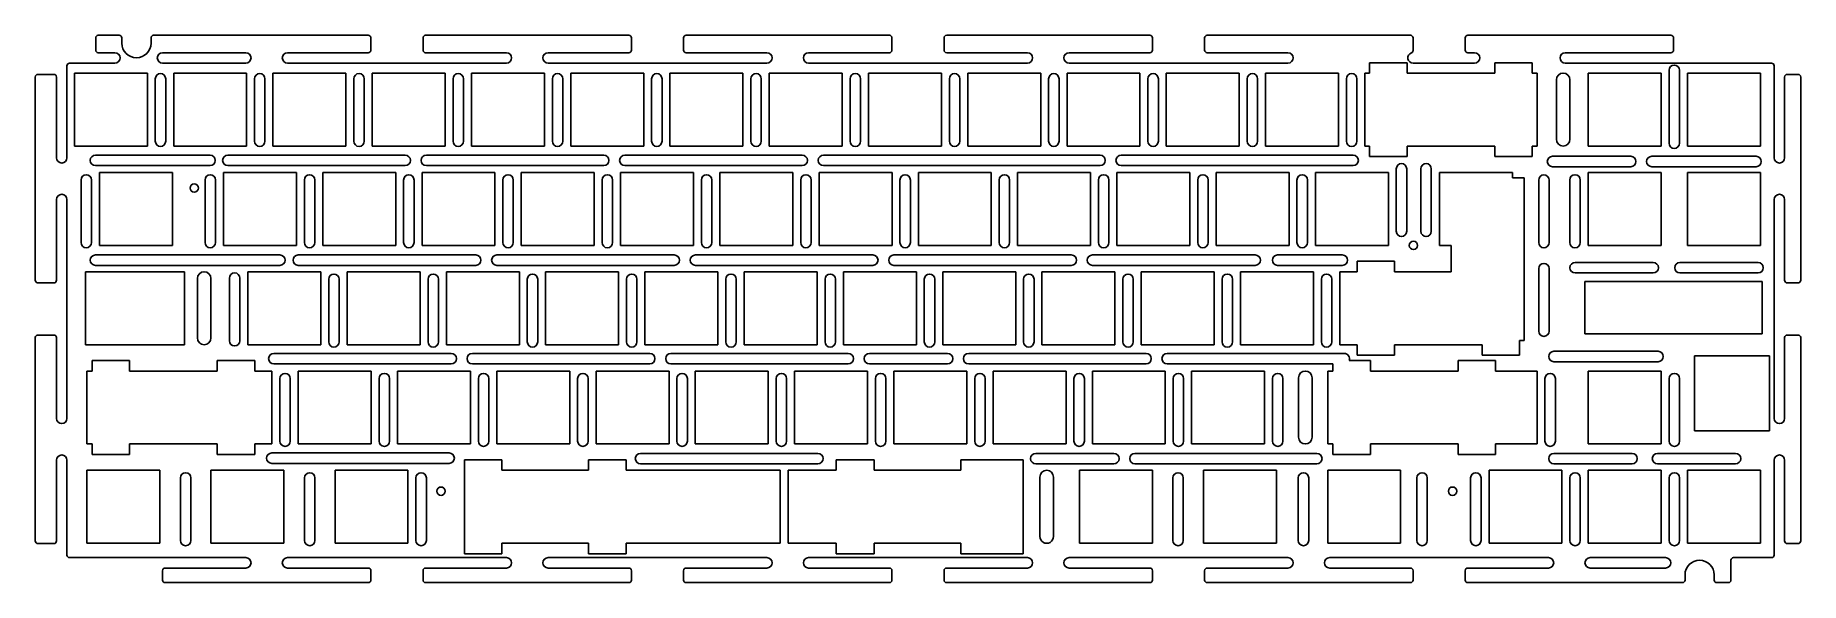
# Model space of a CAD drawing. Header units: millimetres. Extents: x 90 to 429, y 173 to 278.
import ezdxf

# ---------------------------------------------------------------- set-up
doc = ezdxf.new("R2010")
doc.units = ezdxf.units.MM
doc.header["$LTSCALE"] = 30.734
doc.layers.get('0').update_dxf_attribs({"linetype": 'CONTINUOUS'})

msp = doc.modelspace()

# ---------------------------------------------------------------- linework, layer by layer
at = {"color": 7, "linetype": 'Continuous'}
for p, q in [((102.33, 277.98), (106.34, 277.98)), ((112.94, 277.98), (154.14, 277.98)), ((165.14, 277.98), (204.14, 277.98)), ((215.14, 277.98), (254.14, 277.98)), ((265.14, 277.98), (304.14, 277.98)), ((315.14, 277.98), (354.14, 277.98)), ((365.14, 277.98), (404.14, 277.98)), ((101.83, 275.14), (101.83, 277.48)), ((105.51, 274.64), (102.33, 274.64)), ((106.84, 277.48), (106.84, 276.48)), ((112.44, 276.48), (112.44, 277.48)), ((114.64, 274.64), (130.64, 274.64)), ((154.14, 274.64), (138.64, 274.64)), ((154.64, 277.48), (154.64, 275.14)), ((164.64, 275.14), (164.64, 277.48)), ((180.64, 274.64), (165.14, 274.64)), ((204.14, 274.64), (188.64, 274.64)), ((204.64, 277.48), (204.64, 275.14)), ((214.64, 275.14), (214.64, 277.48)), ((230.64, 274.64), (215.14, 274.64)), ((254.14, 274.64), (238.64, 274.64)), ((254.64, 277.48), (254.64, 275.14)), ((264.64, 275.14), (264.64, 277.48)), ((280.64, 274.64), (265.14, 274.64)), ((304.14, 274.64), (288.64, 274.64)), ((304.64, 277.48), (304.64, 275.14)), ((314.64, 275.14), (314.64, 277.48)), ((330.64, 274.64), (315.14, 274.64)), ((354.64, 277.48), (354.64, 275.06)), ((364.64, 275.14), (364.64, 277.48)), ((366.45, 274.64), (365.14, 274.64)), ((404.14, 274.64), (383.85, 274.64)), ((404.64, 277.48), (404.64, 275.14)), ((96.31, 254.48), (96.31, 272.14)), ((96.81, 272.64), (105.51, 272.64)), ((130.64, 272.64), (114.64, 272.64)), ((138.64, 272.64), (180.64, 272.64)), ((188.64, 272.64), (230.64, 272.64)), ((238.64, 272.64), (280.64, 272.64)), ((288.64, 272.64), (330.64, 272.64)), ((346.31, 272.73), (353.51, 272.73)), ((346.31, 270.73), (346.31, 272.73)), ((353.51, 272.73), (353.51, 270.73)), ((354.64, 272.64), (366.45, 272.64)), ((370.31, 272.73), (377.51, 272.73)), ((370.31, 270.73), (370.31, 272.73)), ((377.51, 272.73), (377.51, 270.73)), ((383.85, 272.64), (423.45, 272.64)), ((403.77, 257.27), (403.77, 271.27)), ((405.77, 271.27), (405.77, 257.27)), ((423.95, 272.14), (423.95, 254.48)), ((90.24, 230.98), (90.24, 269.98)), ((90.74, 270.48), (93.81, 270.48)), ((94.31, 269.98), (94.31, 254.48)), ((97.74, 256.73), (97.74, 270.73)), ((97.74, 270.73), (111.74, 270.73)), ((111.74, 270.73), (111.74, 256.73)), ((113.26, 257.65), (113.26, 269.65)), ((115.26, 269.65), (115.26, 257.65)), ((116.79, 256.73), (116.79, 270.73)), ((116.79, 270.73), (130.79, 270.73)), ((130.79, 270.73), (130.79, 256.73)), ((132.31, 257.65), (132.31, 269.65)), ((134.31, 269.65), (134.31, 257.65)), ((135.84, 256.73), (135.84, 270.73)), ((135.84, 270.73), (149.84, 270.73)), ((149.84, 270.73), (149.84, 256.73)), ((151.36, 257.65), (151.36, 269.65)), ((153.36, 269.65), (153.36, 257.65)), ((154.89, 256.73), (154.89, 270.73)), ((154.89, 270.73), (168.89, 270.73)), ((168.89, 270.73), (168.89, 256.73)), ((170.41, 257.65), (170.41, 269.65)), ((172.41, 269.65), (172.41, 257.65)), ((173.94, 256.73), (173.94, 270.73)), ((173.94, 270.73), (187.94, 270.73)), ((187.94, 270.73), (187.94, 256.73)), ((189.46, 257.65), (189.46, 269.65)), ((191.46, 269.65), (191.46, 257.65)), ((192.99, 256.73), (192.99, 270.73)), ((192.99, 270.73), (206.99, 270.73)), ((206.99, 270.73), (206.99, 256.73)), ((208.51, 257.65), (208.51, 269.65)), ((210.51, 269.65), (210.51, 257.65)), ((212.04, 256.73), (212.04, 270.73)), ((212.04, 270.73), (226.04, 270.73)), ((226.04, 270.73), (226.04, 256.73)), ((227.56, 257.65), (227.56, 269.65)), ((229.56, 269.65), (229.56, 257.65)), ((231.09, 256.73), (231.09, 270.73)), ((231.09, 270.73), (245.09, 270.73)), ((245.09, 270.73), (245.09, 256.73)), ((246.61, 257.65), (246.61, 269.65)), ((248.61, 269.65), (248.61, 257.65)), ((250.14, 256.73), (250.14, 270.73)), ((250.14, 270.73), (264.14, 270.73)), ((264.14, 270.73), (264.14, 256.73)), ((265.66, 257.65), (265.66, 269.65)), ((267.66, 269.65), (267.66, 257.65)), ((269.19, 256.73), (269.19, 270.73)), ((269.19, 270.73), (283.19, 270.73)), ((283.19, 270.73), (283.19, 256.73)), ((284.71, 257.65), (284.71, 269.65)), ((286.71, 269.65), (286.71, 257.65)), ((288.24, 256.73), (288.24, 270.73)), ((288.24, 270.73), (302.24, 270.73)), ((302.24, 270.73), (302.24, 256.73)), ((303.76, 257.65), (303.76, 269.65)), ((305.76, 269.65), (305.76, 257.65)), ((307.29, 256.73), (307.29, 270.73)), ((307.29, 270.73), (321.29, 270.73)), ((321.29, 270.73), (321.29, 256.73)), ((322.81, 257.65), (322.81, 269.65)), ((324.81, 269.65), (324.81, 257.65)), ((326.34, 270.73), (340.34, 270.73)), ((326.34, 256.73), (326.34, 270.73)), ((340.34, 270.73), (340.34, 256.73)), ((341.86, 257.65), (341.86, 269.65)), ((343.86, 269.65), (343.86, 257.65)), ((345.39, 270.73), (346.31, 270.73)), ((345.39, 256.73), (345.39, 270.73)), ((353.51, 270.73), (370.31, 270.73)), ((377.51, 270.73), (378.44, 270.73)), ((378.44, 270.73), (378.44, 256.73)), ((382.15, 258.03), (382.15, 269.43)), ((384.75, 269.43), (384.75, 258.03)), ((388.25, 270.73), (402.25, 270.73)), ((388.25, 256.73), (388.25, 270.73)), ((402.25, 270.73), (402.25, 256.73)), ((407.3, 270.73), (421.3, 270.73)), ((407.3, 256.73), (407.3, 270.73)), ((421.3, 270.73), (421.3, 256.73)), ((425.95, 254.48), (425.95, 269.98)), ((426.45, 270.48), (428.54, 270.48)), ((429.04, 269.98), (429.04, 230.98)), ((111.74, 256.73), (97.74, 256.73)), ((101.77, 254.99), (123.77, 254.99)), ((130.79, 256.73), (116.79, 256.73)), ((127.18, 254.99), (161.23, 254.99)), ((149.84, 256.73), (135.84, 256.73)), ((168.89, 256.73), (154.89, 256.73)), ((165.28, 254.99), (199.33, 254.99)), ((187.94, 256.73), (173.94, 256.73)), ((206.99, 256.73), (192.99, 256.73)), ((203.38, 254.99), (237.43, 254.99)), ((226.04, 256.73), (212.04, 256.73)), ((245.09, 256.73), (231.09, 256.73)), ((241.48, 254.99), (294.58, 254.99)), ((264.14, 256.73), (250.14, 256.73)), ((283.19, 256.73), (269.19, 256.73)), ((302.24, 256.73), (288.24, 256.73)), ((298.63, 254.99), (343.15, 254.99)), ((321.29, 256.73), (307.29, 256.73)), ((340.34, 256.73), (326.34, 256.73)), ((346.31, 256.73), (345.39, 256.73)), ((346.31, 254.73), (346.31, 256.73)), ((353.51, 254.73), (346.31, 254.73)), ((370.31, 256.73), (353.51, 256.73)), ((353.51, 256.73), (353.51, 254.73)), ((370.31, 254.73), (370.31, 256.73)), ((377.51, 254.73), (370.31, 254.73)), ((378.44, 256.73), (377.51, 256.73)), ((377.51, 256.73), (377.51, 254.73)), ((381.41, 254.77), (396.41, 254.77)), ((402.25, 256.73), (388.25, 256.73)), ((400.46, 254.77), (420.46, 254.77)), ((421.3, 256.73), (407.3, 256.73)), ((123.77, 252.99), (101.77, 252.99)), ((102.54, 237.68), (102.54, 251.68)), ((102.54, 251.68), (116.54, 251.68)), ((116.54, 251.68), (116.54, 237.68)), ((126.35, 237.68), (126.35, 251.68)), ((126.35, 251.68), (140.35, 251.68)), ((161.23, 252.99), (127.18, 252.99)), ((140.35, 251.68), (140.35, 237.68)), ((145.4, 237.68), (145.4, 251.68)), ((145.4, 251.68), (159.4, 251.68)), ((159.4, 251.68), (159.4, 237.68)), ((164.45, 237.68), (164.45, 251.68)), ((164.45, 251.68), (178.45, 251.68)), ((199.33, 252.99), (165.28, 252.99)), ((178.45, 251.68), (178.45, 237.68)), ((183.5, 237.68), (183.5, 251.68)), ((183.5, 251.68), (197.5, 251.68)), ((197.5, 251.68), (197.5, 237.68)), ((202.55, 237.68), (202.55, 251.68)), ((202.55, 251.68), (216.55, 251.68)), ((237.43, 252.99), (203.38, 252.99)), ((216.55, 251.68), (216.55, 237.68)), ((221.6, 237.68), (221.6, 251.68)), ((221.6, 251.68), (235.6, 251.68)), ((235.6, 251.68), (235.6, 237.68)), ((240.65, 237.68), (240.65, 251.68)), ((240.65, 251.68), (254.65, 251.68)), ((294.58, 252.99), (241.48, 252.99)), ((254.65, 251.68), (254.65, 237.68)), ((259.7, 237.68), (259.7, 251.68)), ((259.7, 251.68), (273.7, 251.68)), ((273.7, 251.68), (273.7, 237.68)), ((278.75, 237.68), (278.75, 251.68)), ((278.75, 251.68), (292.75, 251.68)), ((292.75, 251.68), (292.75, 237.68)), ((297.8, 251.68), (311.8, 251.68)), ((297.8, 237.68), (297.8, 251.68)), ((343.15, 252.99), (298.63, 252.99)), ((311.8, 251.68), (311.8, 237.68)), ((316.85, 251.68), (330.85, 251.68)), ((316.85, 237.68), (316.85, 251.68)), ((330.85, 251.68), (330.85, 237.68)), ((335.9, 251.68), (349.9, 251.68)), ((335.9, 237.68), (335.9, 251.68)), ((349.9, 251.68), (349.9, 237.68)), ((351.42, 240.38), (351.42, 252.38)), ((353.42, 252.38), (353.42, 240.38)), ((356.14, 240.38), (356.14, 252.38)), ((358.14, 252.38), (358.14, 240.38)), ((359.71, 251.68), (373.71, 251.68)), ((359.71, 237.68), (359.71, 251.68)), ((373.71, 251.68), (373.71, 250.65)), ((396.41, 252.77), (381.41, 252.77)), ((388.25, 251.68), (402.25, 251.68)), ((388.25, 237.68), (388.25, 251.68)), ((420.46, 252.77), (400.46, 252.77)), ((402.25, 251.68), (402.25, 237.68)), ((407.3, 251.68), (421.3, 251.68)), ((407.3, 237.68), (407.3, 251.68)), ((421.3, 251.68), (421.3, 237.68)), ((99.01, 238.22), (99.01, 250.22)), ((101.01, 250.22), (101.01, 238.22)), ((122.82, 238.22), (122.82, 250.22)), ((124.82, 250.22), (124.82, 238.22)), ((141.87, 238.22), (141.87, 250.22)), ((143.87, 250.22), (143.87, 238.22)), ((160.92, 238.22), (160.92, 250.22)), ((162.92, 250.22), (162.92, 238.22)), ((179.97, 238.22), (179.97, 250.22)), ((181.97, 250.22), (181.97, 238.22)), ((199.02, 238.22), (199.02, 250.22)), ((201.02, 250.22), (201.02, 238.22)), ((218.07, 238.22), (218.07, 250.22)), ((220.07, 250.22), (220.07, 238.22)), ((237.12, 238.22), (237.12, 250.22)), ((239.12, 250.22), (239.12, 238.22)), ((256.17, 238.22), (256.17, 250.22)), ((258.17, 250.22), (258.17, 238.22)), ((275.22, 238.22), (275.22, 250.22)), ((277.22, 250.22), (277.22, 238.22)), ((294.27, 238.22), (294.27, 250.22)), ((296.27, 250.22), (296.27, 238.22)), ((313.32, 238.22), (313.32, 250.22)), ((315.32, 250.22), (315.32, 238.22)), ((332.37, 238.22), (332.37, 250.22)), ((334.37, 250.22), (334.37, 238.22)), ((373.71, 250.65), (375.94, 250.65)), ((375.94, 250.65), (375.94, 219.45)), ((378.75, 238.21), (378.75, 250.21)), ((380.75, 250.21), (380.75, 238.21)), ((384.72, 238.22), (384.72, 250.22)), ((386.72, 250.22), (386.72, 238.22)), ((94.31, 246.48), (94.31, 230.98)), ((96.31, 204.48), (96.31, 246.48)), ((423.95, 246.48), (423.95, 204.48)), ((425.95, 230.98), (425.95, 246.48)), ((116.54, 237.68), (102.54, 237.68)), ((140.35, 237.68), (126.35, 237.68)), ((159.4, 237.68), (145.4, 237.68)), ((178.45, 237.68), (164.45, 237.68)), ((197.5, 237.68), (183.5, 237.68)), ((216.55, 237.68), (202.55, 237.68)), ((235.6, 237.68), (221.6, 237.68)), ((254.65, 237.68), (240.65, 237.68)), ((273.7, 237.68), (259.7, 237.68)), ((292.75, 237.68), (278.75, 237.68)), ((311.8, 237.68), (297.8, 237.68)), ((330.85, 237.68), (316.85, 237.68)), ((349.9, 237.68), (335.9, 237.68)), ((361.94, 237.68), (359.71, 237.68)), ((361.94, 232.63), (361.94, 237.68)), ((402.25, 237.68), (388.25, 237.68)), ((421.3, 237.68), (407.3, 237.68)), ((101.77, 235.85), (137.18, 235.85)), ((137.18, 233.85), (101.77, 233.85)), ((140.71, 235.85), (174.76, 235.85)), ((174.76, 233.85), (140.71, 233.85)), ((178.81, 235.85), (212.86, 235.85)), ((212.86, 233.85), (178.81, 233.85)), ((216.91, 235.85), (250.96, 235.85)), ((250.96, 233.85), (216.91, 233.85)), ((255.01, 235.85), (289.06, 235.85)), ((289.06, 233.85), (255.01, 233.85)), ((293.11, 235.85), (324.36, 235.85)), ((324.36, 233.85), (293.11, 233.85)), ((328.65, 235.85), (341.07, 235.85)), ((341.07, 233.85), (328.65, 233.85)), ((343.89, 234.63), (351.09, 234.63)), ((343.89, 232.63), (343.89, 234.63)), ((351.09, 234.63), (351.09, 232.63)), ((385.73, 234.4), (400.73, 234.4)), ((405.85, 234.4), (420.85, 234.4)), ((93.81, 230.48), (90.74, 230.48)), ((99.84, 218.63), (99.84, 232.63)), ((99.84, 232.63), (118.84, 232.63)), ((118.84, 232.63), (118.84, 218.63)), ((121.34, 219.93), (121.34, 231.33)), ((123.94, 231.33), (123.94, 219.93)), ((127.49, 219.4), (127.49, 231.4)), ((129.49, 231.4), (129.49, 219.4)), ((131.03, 218.63), (131.03, 232.63)), ((131.03, 232.63), (145.03, 232.63)), ((145.03, 232.63), (145.03, 218.63)), ((146.55, 219.17), (146.55, 231.17)), ((148.55, 231.17), (148.55, 219.17)), ((150.08, 218.63), (150.08, 232.63)), ((150.08, 232.63), (164.08, 232.63)), ((164.08, 232.63), (164.08, 218.63)), ((165.6, 219.17), (165.6, 231.17)), ((167.6, 231.17), (167.6, 219.17)), ((169.13, 218.63), (169.13, 232.63)), ((169.13, 232.63), (183.13, 232.63)), ((183.13, 232.63), (183.13, 218.63)), ((184.65, 219.17), (184.65, 231.17)), ((186.65, 231.17), (186.65, 219.17)), ((188.18, 218.63), (188.18, 232.63)), ((188.18, 232.63), (202.18, 232.63)), ((202.18, 232.63), (202.18, 218.63)), ((203.7, 219.17), (203.7, 231.17)), ((205.7, 231.17), (205.7, 219.17)), ((207.23, 218.63), (207.23, 232.63)), ((207.23, 232.63), (221.23, 232.63)), ((221.23, 232.63), (221.23, 218.63)), ((222.75, 219.17), (222.75, 231.17)), ((224.75, 231.17), (224.75, 219.17)), ((226.28, 218.63), (226.28, 232.63)), ((226.28, 232.63), (240.28, 232.63)), ((240.28, 232.63), (240.28, 218.63)), ((241.8, 219.17), (241.8, 231.17)), ((243.8, 231.17), (243.8, 219.17)), ((245.33, 218.63), (245.33, 232.63)), ((245.33, 232.63), (259.33, 232.63)), ((259.33, 232.63), (259.33, 218.63)), ((260.85, 219.17), (260.85, 231.17)), ((262.85, 231.17), (262.85, 219.17)), ((264.38, 218.63), (264.38, 232.63)), ((264.38, 232.63), (278.38, 232.63)), ((278.38, 232.63), (278.38, 218.63)), ((279.9, 219.17), (279.9, 231.17)), ((281.9, 231.17), (281.9, 219.17)), ((283.43, 232.63), (297.43, 232.63)), ((283.43, 218.63), (283.43, 232.63)), ((297.43, 232.63), (297.43, 218.63)), ((298.95, 219.17), (298.95, 231.17)), ((300.95, 231.17), (300.95, 219.17)), ((302.48, 232.63), (316.48, 232.63)), ((302.48, 218.63), (302.48, 232.63)), ((316.48, 232.63), (316.48, 218.63)), ((318, 219.17), (318, 231.17)), ((320, 231.17), (320, 219.17)), ((321.53, 232.63), (335.53, 232.63)), ((321.53, 218.63), (321.53, 232.63)), ((335.53, 232.63), (335.53, 218.63)), ((337.05, 219.17), (337.05, 231.17)), ((339.05, 231.17), (339.05, 219.17)), ((340.58, 232.63), (343.89, 232.63)), ((340.58, 218.63), (340.58, 232.63)), ((351.09, 232.63), (361.94, 232.63)), ((378.75, 221.23), (378.75, 233.23)), ((380.75, 233.23), (380.75, 221.23)), ((400.73, 232.4), (385.73, 232.4)), ((387.64, 230.73), (421.64, 230.73)), ((387.64, 220.73), (387.64, 230.73)), ((420.85, 232.4), (405.85, 232.4)), ((421.64, 230.73), (421.64, 220.73)), ((428.54, 230.48), (426.45, 230.48)), ((90.74, 220.48), (93.81, 220.48)), ((421.64, 220.73), (387.64, 220.73)), ((426.45, 220.48), (428.54, 220.48)), ((90.24, 180.98), (90.24, 219.98)), ((94.31, 219.98), (94.31, 204.48)), ((118.84, 218.63), (99.84, 218.63)), ((145.03, 218.63), (131.03, 218.63)), ((136.01, 216.95), (170.06, 216.95)), ((164.08, 218.63), (150.08, 218.63)), ((183.13, 218.63), (169.13, 218.63)), ((174.11, 216.95), (208.16, 216.95)), ((202.18, 218.63), (188.18, 218.63)), ((221.23, 218.63), (207.23, 218.63)), ((212.21, 216.95), (246.26, 216.95)), ((240.28, 218.63), (226.28, 218.63)), ((259.33, 218.63), (245.33, 218.63)), ((250.31, 216.95), (265.31, 216.95)), ((278.38, 218.63), (264.38, 218.63)), ((269.36, 216.95), (303.41, 216.95)), ((297.43, 218.63), (283.43, 218.63)), ((316.48, 218.63), (302.48, 218.63)), ((307.46, 216.95), (341.44, 216.95)), ((335.53, 218.63), (321.53, 218.63)), ((343.89, 218.63), (340.58, 218.63)), ((343.89, 216.63), (343.89, 218.63)), ((367.89, 218.63), (351.09, 218.63)), ((351.09, 218.63), (351.09, 216.63)), ((367.89, 216.63), (367.89, 218.63)), ((375.94, 219.45), (375.09, 219.45)), ((375.09, 219.45), (375.09, 216.63)), ((381.67, 217.36), (401.67, 217.36)), ((425.95, 204.48), (425.95, 219.98)), ((429.04, 219.98), (429.04, 180.98)), ((100.14, 199.58), (100.14, 213.58)), ((100.14, 213.58), (101.14, 213.58)), ((101.14, 213.58), (101.14, 215.58)), ((101.14, 215.58), (108.34, 215.58)), ((108.34, 215.58), (108.34, 213.58)), ((108.34, 213.58), (125.14, 213.58)), ((125.14, 213.58), (125.14, 215.58)), ((125.14, 215.58), (132.34, 215.58)), ((132.34, 215.58), (132.34, 213.58)), ((132.34, 213.58), (135.65, 213.58)), ((135.65, 213.58), (135.65, 199.58)), ((170.06, 214.95), (136.01, 214.95)), ((140.7, 199.58), (140.7, 213.58)), ((140.7, 213.58), (154.7, 213.58)), ((154.7, 213.58), (154.7, 199.58)), ((159.75, 199.58), (159.75, 213.58)), ((159.75, 213.58), (173.75, 213.58)), ((173.75, 213.58), (173.75, 199.58)), ((208.16, 214.95), (174.11, 214.95)), ((178.8, 199.58), (178.8, 213.58)), ((178.8, 213.58), (192.8, 213.58)), ((192.8, 213.58), (192.8, 199.58)), ((197.85, 199.58), (197.85, 213.58)), ((197.85, 213.58), (211.85, 213.58)), ((211.85, 213.58), (211.85, 199.58)), ((246.26, 214.95), (212.21, 214.95)), ((216.9, 199.58), (216.9, 213.58)), ((216.9, 213.58), (230.9, 213.58)), ((230.9, 213.58), (230.9, 199.58)), ((235.95, 199.58), (235.95, 213.58)), ((235.95, 213.58), (249.95, 213.58)), ((249.95, 213.58), (249.95, 199.58)), ((265.31, 214.95), (250.31, 214.95)), ((255, 213.58), (269, 213.58)), ((255, 199.58), (255, 213.58)), ((269, 213.58), (269, 199.58)), ((303.41, 214.95), (269.36, 214.95)), ((274.05, 213.58), (288.05, 213.58)), ((274.05, 199.58), (274.05, 213.58)), ((288.05, 213.58), (288.05, 199.58)), ((293.1, 213.58), (307.1, 213.58)), ((293.1, 199.58), (293.1, 213.58)), ((307.1, 213.58), (307.1, 199.58)), ((339.27, 214.95), (307.46, 214.95)), ((312.15, 213.58), (326.15, 213.58)), ((312.15, 199.58), (312.15, 213.58)), ((326.15, 213.58), (326.15, 199.58)), ((338.29, 213.58), (339.27, 213.58)), ((338.29, 199.58), (338.29, 213.58)), ((339.27, 213.58), (339.27, 214.95)), ((342.36, 215.58), (346.47, 215.58)), ((351.09, 216.63), (343.89, 216.63)), ((346.47, 215.58), (346.47, 213.58)), ((346.47, 213.58), (363.27, 213.58)), ((363.27, 215.58), (370.47, 215.58)), ((363.27, 213.58), (363.27, 215.58)), ((375.09, 216.63), (367.89, 216.63)), ((370.47, 215.58), (370.47, 213.58)), ((370.47, 213.58), (378.44, 213.58)), ((378.44, 213.58), (378.44, 199.58)), ((401.67, 215.36), (381.67, 215.36)), ((388.27, 213.58), (402.27, 213.58)), ((388.27, 199.58), (388.27, 213.58)), ((402.27, 213.58), (402.27, 199.58)), ((408.64, 216.48), (423.04, 216.48)), ((408.64, 202.08), (408.64, 216.48)), ((423.04, 216.48), (423.04, 202.08)), ((137.17, 200.12), (137.17, 212.12)), ((139.17, 212.12), (139.17, 200.12)), ((156.22, 200.12), (156.22, 212.12)), ((158.22, 212.12), (158.22, 200.12)), ((175.27, 200.12), (175.27, 212.12)), ((177.27, 212.12), (177.27, 200.12)), ((194.32, 200.12), (194.32, 212.12)), ((196.32, 212.12), (196.32, 200.12)), ((213.37, 200.12), (213.37, 212.12)), ((215.37, 212.12), (215.37, 200.12)), ((232.42, 200.12), (232.42, 212.12)), ((234.42, 212.12), (234.42, 200.12)), ((251.47, 200.12), (251.47, 212.12)), ((253.47, 212.12), (253.47, 200.12)), ((270.52, 200.12), (270.52, 212.12)), ((272.52, 212.12), (272.52, 200.12)), ((289.57, 200.12), (289.57, 212.12)), ((291.57, 212.12), (291.57, 200.12)), ((308.62, 200.12), (308.62, 212.12)), ((310.62, 212.12), (310.62, 200.12)), ((327.67, 200.12), (327.67, 212.12)), ((329.67, 212.12), (329.67, 200.12)), ((332.67, 200.88), (332.67, 212.28)), ((335.27, 212.28), (335.27, 200.88)), ((379.96, 200.12), (379.96, 212.12)), ((381.96, 212.12), (381.96, 200.12)), ((403.79, 200.12), (403.79, 212.12)), ((405.79, 212.12), (405.79, 200.12)), ((423.04, 202.08), (408.64, 202.08)), ((101.14, 199.58), (100.14, 199.58)), ((101.14, 197.58), (101.14, 199.58)), ((108.34, 197.58), (101.14, 197.58)), ((108.34, 199.58), (108.34, 197.58)), ((125.14, 199.58), (108.34, 199.58)), ((125.14, 197.58), (125.14, 199.58)), ((132.34, 197.58), (125.14, 197.58)), ((132.34, 199.58), (132.34, 197.58)), ((135.65, 199.58), (132.34, 199.58)), ((135.61, 197.86), (169.66, 197.86)), ((154.7, 199.58), (140.7, 199.58)), ((173.75, 199.58), (159.75, 199.58)), ((172.6, 178.53), (172.6, 196.53)), ((172.6, 196.53), (179.8, 196.53)), ((192.8, 199.58), (178.8, 199.58)), ((179.8, 196.53), (179.8, 194.53)), ((196.4, 194.53), (196.4, 196.53)), ((196.4, 196.53), (203.6, 196.53)), ((211.85, 199.58), (197.85, 199.58)), ((203.6, 196.53), (203.6, 194.53)), ((206.38, 197.78), (240.43, 197.78)), ((230.9, 199.58), (216.9, 199.58)), ((249.95, 199.58), (235.95, 199.58)), ((243.94, 196.53), (251.24, 196.53)), ((243.94, 194.53), (243.94, 196.53)), ((251.24, 196.53), (251.24, 194.53)), ((269, 199.58), (255, 199.58)), ((267.84, 196.53), (279.8, 196.53)), ((267.84, 194.53), (267.84, 196.53)), ((288.05, 199.58), (274.05, 199.58)), ((279.8, 196.53), (279.8, 178.53)), ((282.23, 197.77), (297.23, 197.77)), ((307.1, 199.58), (293.1, 199.58)), ((301.28, 197.77), (336.17, 197.77)), ((326.15, 199.58), (312.15, 199.58)), ((339.27, 199.58), (338.29, 199.58)), ((339.27, 197.58), (339.27, 199.58)), ((346.47, 197.58), (339.27, 197.58)), ((363.27, 199.58), (346.47, 199.58)), ((346.47, 199.58), (346.47, 197.58)), ((363.27, 197.58), (363.27, 199.58)), ((370.47, 197.58), (363.27, 197.58)), ((378.44, 199.58), (370.47, 199.58)), ((370.47, 199.58), (370.47, 197.58)), ((381.67, 197.77), (396.67, 197.77)), ((402.27, 199.58), (388.27, 199.58)), ((401.55, 197.77), (416.55, 197.77)), ((94.31, 196.48), (94.31, 180.98)), ((96.31, 178.28), (96.31, 196.48)), ((100.14, 180.53), (100.14, 194.53)), ((100.14, 194.53), (114.14, 194.53)), ((114.14, 194.53), (114.14, 180.53)), ((123.95, 180.53), (123.95, 194.53)), ((123.95, 194.53), (137.95, 194.53)), ((169.66, 195.86), (135.61, 195.86)), ((137.95, 194.53), (137.95, 180.53)), ((147.76, 180.53), (147.76, 194.53)), ((147.76, 194.53), (161.76, 194.53)), ((161.76, 194.53), (161.76, 180.53)), ((179.8, 194.53), (196.4, 194.53)), ((203.6, 194.53), (233.2, 194.53)), ((240.43, 195.78), (206.38, 195.78)), ((233.2, 194.53), (233.2, 180.53)), ((234.7, 180.53), (234.7, 194.53)), ((234.7, 194.53), (243.94, 194.53)), ((251.24, 194.53), (267.84, 194.53)), ((297.23, 195.77), (282.23, 195.77)), ((283.04, 181.83), (283.04, 193.23)), ((285.64, 193.23), (285.64, 181.83)), ((290.64, 194.53), (304.64, 194.53)), ((290.64, 180.53), (290.64, 194.53)), ((336.17, 195.77), (301.28, 195.77)), ((304.64, 194.53), (304.64, 180.53)), ((314.45, 194.53), (328.45, 194.53)), ((314.45, 180.53), (314.45, 194.53)), ((328.45, 194.53), (328.45, 180.53)), ((338.26, 194.53), (352.26, 194.53)), ((338.26, 180.53), (338.26, 194.53)), ((352.26, 194.53), (352.26, 180.53)), ((369.22, 194.53), (383.22, 194.53)), ((369.22, 180.53), (369.22, 194.53)), ((396.67, 195.77), (381.67, 195.77)), ((383.22, 194.53), (383.22, 180.53)), ((388.27, 194.53), (402.27, 194.53)), ((388.27, 180.53), (388.27, 194.53)), ((416.55, 195.77), (401.55, 195.77)), ((402.27, 194.53), (402.27, 180.53)), ((407.32, 194.53), (421.32, 194.53)), ((407.32, 180.53), (407.32, 194.53)), ((421.32, 194.53), (421.32, 180.53)), ((423.95, 196.48), (423.95, 178.28)), ((425.95, 180.98), (425.95, 196.48)), ((118.09, 181.07), (118.09, 193.07)), ((120.09, 193.07), (120.09, 181.07)), ((141.9, 181.07), (141.9, 193.07)), ((143.9, 193.07), (143.9, 181.07)), ((163.28, 181.07), (163.28, 193.07)), ((165.28, 193.07), (165.28, 181.07)), ((308.55, 181.07), (308.55, 193.07)), ((310.55, 193.07), (310.55, 181.07)), ((332.61, 181.07), (332.61, 193.07)), ((334.61, 193.07), (334.61, 181.07)), ((355.38, 181.07), (355.38, 193.07)), ((357.38, 193.07), (357.38, 181.07)), ((365.69, 181.07), (365.69, 193.07)), ((367.69, 193.07), (367.69, 181.07)), ((384.74, 181.07), (384.74, 193.07)), ((386.74, 193.07), (386.74, 181.07)), ((403.79, 181.07), (403.79, 193.07)), ((405.79, 193.07), (405.79, 181.07)), ((93.81, 180.48), (90.74, 180.48)), ((114.14, 180.53), (100.14, 180.53)), ((137.95, 180.53), (123.95, 180.53)), ((161.76, 180.53), (147.76, 180.53)), ((179.8, 180.53), (179.8, 178.53)), ((196.4, 180.53), (179.8, 180.53)), ((196.4, 178.53), (196.4, 180.53)), ((203.6, 180.53), (203.6, 178.53)), ((233.2, 180.53), (203.6, 180.53)), ((243.94, 180.53), (234.7, 180.53)), ((243.94, 178.53), (243.94, 180.53)), ((267.84, 180.53), (251.24, 180.53)), ((251.24, 180.53), (251.24, 178.53)), ((267.84, 178.53), (267.84, 180.53)), ((304.64, 180.53), (290.64, 180.53)), ((328.45, 180.53), (314.45, 180.53)), ((352.26, 180.53), (338.26, 180.53)), ((383.22, 180.53), (369.22, 180.53)), ((402.27, 180.53), (388.27, 180.53)), ((421.32, 180.53), (407.32, 180.53)), ((428.54, 180.48), (426.45, 180.48)), ((130.64, 177.78), (96.81, 177.78)), ((180.64, 177.78), (138.64, 177.78)), ((179.8, 178.53), (172.6, 178.53)), ((230.64, 177.78), (188.64, 177.78)), ((203.6, 178.53), (196.4, 178.53)), ((280.64, 177.78), (238.64, 177.78)), ((251.24, 178.53), (243.94, 178.53)), ((279.8, 178.53), (267.84, 178.53)), ((330.64, 177.78), (288.64, 177.78)), ((380.64, 177.78), (338.64, 177.78)), ((388.64, 177.78), (403.11, 177.78)), ((415.65, 177.28), (415.65, 173.48)), ((423.45, 177.78), (416.15, 177.78)), ((114.64, 173.48), (114.64, 175.28)), ((115.14, 175.78), (130.64, 175.78)), ((154.14, 172.98), (115.14, 172.98)), ((138.64, 175.78), (154.14, 175.78)), ((154.64, 175.28), (154.64, 173.48)), ((164.64, 173.48), (164.64, 175.28)), ((165.14, 175.78), (180.64, 175.78)), ((204.14, 172.98), (165.14, 172.98)), ((188.64, 175.78), (204.14, 175.78)), ((204.64, 175.28), (204.64, 173.48)), ((214.64, 173.48), (214.64, 175.28)), ((215.14, 175.78), (230.64, 175.78)), ((254.14, 172.98), (215.14, 172.98)), ((238.64, 175.78), (254.14, 175.78)), ((254.64, 175.28), (254.64, 173.48)), ((264.64, 173.48), (264.64, 175.28)), ((265.14, 175.78), (280.64, 175.78)), ((304.14, 172.98), (265.14, 172.98)), ((288.64, 175.78), (304.14, 175.78)), ((304.64, 175.28), (304.64, 173.48)), ((314.64, 173.48), (314.64, 175.28)), ((315.14, 175.78), (330.64, 175.78)), ((354.14, 172.98), (315.14, 172.98)), ((338.64, 175.78), (354.14, 175.78)), ((354.64, 175.28), (354.64, 173.48)), ((364.64, 173.48), (364.64, 175.28)), ((365.14, 175.78), (380.64, 175.78)), ((406.34, 172.98), (365.14, 172.98)), ((403.11, 175.78), (388.64, 175.78)), ((406.84, 174.48), (406.84, 173.48)), ((412.44, 173.48), (412.44, 174.48)), ((415.15, 172.98), (412.94, 172.98))]:
    msp.add_line(p, q, dxfattribs=at)
for centre in [(120.74, 248.68), (354.71, 237.68), (168.1, 190.53), (362.22, 190.53)]:
    msp.add_circle(centre, 0.8, dxfattribs=at)
for centre, radius, start, end in [((102.33, 277.48), 0.5, 90, 180), ((106.34, 277.48), 0.5, 0, 90), ((112.94, 277.48), 0.5, 90, 180), ((154.14, 277.48), 0.5, 0, 90), ((165.14, 277.48), 0.5, 90, 180), ((204.14, 277.48), 0.5, 0, 90), ((215.14, 277.48), 0.5, 90, 180), ((254.14, 277.48), 0.5, 0, 90), ((265.14, 277.48), 0.5, 90, 180), ((304.14, 277.48), 0.5, 0, 90), ((315.14, 277.48), 0.5, 90, 180), ((354.14, 277.48), 0.5, 0, 90), ((365.14, 277.48), 0.5, 90, 180), ((404.14, 277.48), 0.5, 0, 90), ((102.33, 275.14), 0.5, 180, 270), ((105.51, 273.64), 1, 270, 90), ((109.64, 276.48), 2.8, 180, 360), ((114.64, 273.64), 1, 90, 270), ((130.64, 273.64), 1, 270, 90), ((138.64, 273.64), 1, 90, 270), ((154.14, 275.14), 0.5, 270, 360), ((165.14, 275.14), 0.5, 180, 270), ((180.64, 273.64), 1, 270, 90), ((188.64, 273.64), 1, 90, 270), ((204.14, 275.14), 0.5, 270, 360), ((215.14, 275.14), 0.5, 180, 270), ((230.64, 273.64), 1, 270, 90), ((238.64, 273.64), 1, 90, 270), ((254.14, 275.14), 0.5, 270, 360), ((265.14, 275.14), 0.5, 180, 270), ((280.64, 273.64), 1, 270, 90), ((288.64, 273.64), 1, 90, 270), ((304.14, 275.14), 0.5, 270, 360), ((315.14, 275.14), 0.5, 180, 270), ((330.64, 273.64), 1, 270, 90), ((354.64, 273.64), 1, 109.4712, 270), ((354.14, 275.06), 0.5, 289.4712, 360), ((365.14, 275.14), 0.5, 180, 270), ((366.45, 273.64), 1, 270, 90), ((383.85, 273.64), 1, 90, 270), ((404.14, 275.14), 0.5, 270, 360), ((96.81, 272.14), 0.5, 90, 180), ((404.77, 271.27), 1, 0, 180), ((423.45, 272.14), 0.5, 0, 90), ((90.74, 269.98), 0.5, 90, 180), ((93.81, 269.98), 0.5, 0, 90), ((114.26, 269.65), 1, 0, 180), ((133.31, 269.65), 1, 0, 180), ((152.36, 269.65), 1, 0, 180), ((171.41, 269.65), 1, 0, 180), ((190.46, 269.65), 1, 0, 180), ((209.51, 269.65), 1, 0, 180), ((228.56, 269.65), 1, 0, 180), ((247.61, 269.65), 1, 0, 180), ((266.66, 269.65), 1, 0, 180), ((285.71, 269.65), 1, 0, 180), ((304.76, 269.65), 1, 0, 180), ((323.81, 269.65), 1, 0, 180), ((342.86, 269.65), 1, 0, 180), ((383.45, 269.43), 1.3, 0, 180), ((426.45, 269.98), 0.5, 90, 180), ((428.54, 269.98), 0.5, 0, 90), ((114.26, 257.65), 1, 180, 360), ((133.31, 257.65), 1, 180, 360), ((152.36, 257.65), 1, 180, 360), ((171.41, 257.65), 1, 180, 360), ((190.46, 257.65), 1, 180, 360), ((209.51, 257.65), 1, 180, 360), ((228.56, 257.65), 1, 180, 360), ((247.61, 257.65), 1, 180, 360), ((266.66, 257.65), 1, 180, 360), ((285.71, 257.65), 1, 180, 360), ((304.76, 257.65), 1, 180, 360), ((323.81, 257.65), 1, 180, 360), ((342.86, 257.65), 1, 180, 360), ((383.45, 258.03), 1.3, 180, 360), ((95.31, 254.48), 1, 180, 360), ((101.77, 253.99), 1, 90, 270), ((123.77, 253.99), 1, 270, 90), ((127.18, 253.99), 1, 90, 270), ((161.23, 253.99), 1, 270, 90), ((165.28, 253.99), 1, 90, 270), ((199.33, 253.99), 1, 270, 90), ((203.38, 253.99), 1, 90, 270), ((237.43, 253.99), 1, 270, 90), ((241.48, 253.99), 1, 90, 270), ((294.58, 253.99), 1, 270, 90), ((298.63, 253.99), 1, 90, 270), ((343.15, 253.99), 1, 270, 90), ((381.41, 253.77), 1, 90, 270), ((396.41, 253.77), 1, 270, 90), ((400.46, 253.77), 1, 90, 270), ((404.77, 257.27), 1, 180, 360), ((420.46, 253.77), 1, 270, 90), ((424.95, 254.48), 1, 180, 360), ((100.01, 250.22), 1, 0, 180), ((123.82, 250.22), 1, 0, 180), ((142.87, 250.22), 1, 0, 180), ((161.92, 250.22), 1, 0, 180), ((180.97, 250.22), 1, 0, 180), ((200.02, 250.22), 1, 0, 180), ((219.07, 250.22), 1, 0, 180), ((238.12, 250.22), 1, 0, 180), ((257.17, 250.22), 1, 0, 180), ((276.22, 250.22), 1, 0, 180), ((295.27, 250.22), 1, 0, 180), ((314.32, 250.22), 1, 0, 180), ((333.37, 250.22), 1, 0, 180), ((352.42, 252.38), 1, 0, 180), ((357.14, 252.38), 1, 0, 180), ((379.75, 250.21), 1, 0, 180), ((385.72, 250.22), 1, 0, 180), ((95.31, 246.48), 1, 0, 180), ((424.95, 246.48), 1, 0, 180), ((100.01, 238.22), 1, 180, 360), ((123.82, 238.22), 1, 180, 360), ((142.87, 238.22), 1, 180, 360), ((161.92, 238.22), 1, 180, 360), ((180.97, 238.22), 1, 180, 360), ((200.02, 238.22), 1, 180, 360), ((219.07, 238.22), 1, 180, 360), ((238.12, 238.22), 1, 180, 360), ((257.17, 238.22), 1, 180, 360), ((276.22, 238.22), 1, 180, 360), ((295.27, 238.22), 1, 180, 360), ((314.32, 238.22), 1, 180, 360), ((333.37, 238.22), 1, 180, 360), ((352.42, 240.38), 1, 180, 360), ((357.14, 240.38), 1, 180, 360), ((379.75, 238.21), 1, 180, 360), ((385.72, 238.22), 1, 180, 360), ((101.77, 234.85), 1, 90, 270), ((137.18, 234.85), 1, 270, 90), ((140.71, 234.85), 1, 90, 270), ((174.76, 234.85), 1, 270, 90), ((178.81, 234.85), 1, 90, 270), ((212.86, 234.85), 1, 270, 90), ((216.91, 234.85), 1, 90, 270), ((250.96, 234.85), 1, 270, 90), ((255.01, 234.85), 1, 90, 270), ((289.06, 234.85), 1, 270, 90), ((293.11, 234.85), 1, 90, 270), ((324.36, 234.85), 1, 270, 90), ((328.65, 234.85), 1, 90, 270), ((341.07, 234.85), 1, 270, 90), ((379.75, 233.23), 1, 0, 180), ((385.73, 233.4), 1, 90, 270), ((400.73, 233.4), 1, 270, 90), ((405.85, 233.4), 1, 90, 270), ((420.85, 233.4), 1, 270, 90), ((90.74, 230.98), 0.5, 180, 270), ((93.81, 230.98), 0.5, 270, 360), ((122.64, 231.33), 1.3, 0, 180), ((128.49, 231.4), 1, 0, 180), ((147.55, 231.17), 1, 0, 180), ((166.6, 231.17), 1, 0, 180), ((185.65, 231.17), 1, 0, 180), ((204.7, 231.17), 1, 0, 180), ((223.75, 231.17), 1, 0, 180), ((242.8, 231.17), 1, 0, 180), ((261.85, 231.17), 1, 0, 180), ((280.9, 231.17), 1, 0, 180), ((299.95, 231.17), 1, 0, 180), ((319, 231.17), 1, 0, 180), ((338.05, 231.17), 1, 0, 180), ((426.45, 230.98), 0.5, 180, 270), ((428.54, 230.98), 0.5, 270, 360), ((90.74, 219.98), 0.5, 90, 180), ((93.81, 219.98), 0.5, 0, 90), ((379.75, 221.23), 1, 180, 360), ((426.45, 219.98), 0.5, 90, 180), ((428.54, 219.98), 0.5, 0, 90), ((122.64, 219.93), 1.3, 180, 360), ((128.49, 219.4), 1, 180, 360), ((136.01, 215.95), 1, 90, 270), ((147.55, 219.17), 1, 180, 360), ((166.6, 219.17), 1, 180, 360), ((170.06, 215.95), 1, 270, 90), ((174.11, 215.95), 1, 90, 270), ((185.65, 219.17), 1, 180, 360), ((204.7, 219.17), 1, 180, 360), ((208.16, 215.95), 1, 270, 90), ((212.21, 215.95), 1, 90, 270), ((223.75, 219.17), 1, 180, 360), ((242.8, 219.17), 1, 180, 360), ((246.26, 215.95), 1, 270, 90), ((250.31, 215.95), 1, 90, 270), ((261.85, 219.17), 1, 180, 360), ((265.31, 215.95), 1, 270, 90), ((269.36, 215.95), 1, 90, 270), ((280.9, 219.17), 1, 180, 360), ((299.95, 219.17), 1, 180, 360), ((303.41, 215.95), 1, 270, 90), ((307.46, 215.95), 1, 90, 270), ((319, 219.17), 1, 180, 360), ((338.05, 219.17), 1, 180, 360), ((341.44, 215.95), 1, 338.3472, 90), ((381.67, 216.36), 1, 90, 270), ((401.67, 216.36), 1, 270, 90), ((333.97, 212.28), 1.3, 0, 180), ((138.17, 212.12), 1, 0, 180), ((157.22, 212.12), 1, 0, 180), ((176.27, 212.12), 1, 0, 180), ((195.32, 212.12), 1, 0, 180), ((214.37, 212.12), 1, 0, 180), ((233.42, 212.12), 1, 0, 180), ((252.47, 212.12), 1, 0, 180), ((271.52, 212.12), 1, 0, 180), ((290.57, 212.12), 1, 0, 180), ((309.62, 212.12), 1, 0, 180), ((328.67, 212.12), 1, 0, 180), ((380.96, 212.12), 1, 0, 180), ((404.79, 212.12), 1, 0, 180), ((95.31, 204.48), 1, 180, 360), ((424.95, 204.48), 1, 180, 360), ((138.17, 200.12), 1, 180, 360), ((157.22, 200.12), 1, 180, 360), ((176.27, 200.12), 1, 180, 360), ((195.32, 200.12), 1, 180, 360), ((214.37, 200.12), 1, 180, 360), ((233.42, 200.12), 1, 180, 360), ((252.47, 200.12), 1, 180, 360), ((271.52, 200.12), 1, 180, 360), ((290.57, 200.12), 1, 180, 360), ((309.62, 200.12), 1, 180, 360), ((328.67, 200.12), 1, 180, 360), ((333.97, 200.88), 1.3, 180, 360), ((380.96, 200.12), 1, 180, 360), ((404.79, 200.12), 1, 180, 360), ((95.31, 196.48), 1, 0, 180), ((135.61, 196.86), 1, 90, 270), ((169.66, 196.86), 1, 270, 90), ((206.38, 196.78), 1, 90, 270), ((240.43, 196.78), 1, 270, 90), ((282.23, 196.77), 1, 90, 270), ((297.23, 196.77), 1, 270, 90), ((301.28, 196.77), 1, 90, 270), ((336.17, 196.77), 1, 270, 90), ((381.67, 196.77), 1, 90, 270), ((396.67, 196.77), 1, 270, 90), ((401.55, 196.77), 1, 90, 270), ((416.55, 196.77), 1, 270, 90), ((424.95, 196.48), 1, 0, 180), ((119.09, 193.07), 1, 0, 180), ((142.9, 193.07), 1, 0, 180), ((164.28, 193.07), 1, 0, 180), ((284.34, 193.23), 1.3, 0, 180), ((309.55, 193.07), 1, 0, 180), ((333.61, 193.07), 1, 0, 180), ((356.38, 193.07), 1, 0, 180), ((366.69, 193.07), 1, 0, 180), ((385.74, 193.07), 1, 0, 180), ((404.79, 193.07), 1, 0, 180), ((90.74, 180.98), 0.5, 180, 270), ((93.81, 180.98), 0.5, 270, 360), ((119.09, 181.07), 1, 180, 360), ((142.9, 181.07), 1, 180, 360), ((164.28, 181.07), 1, 180, 360), ((284.34, 181.83), 1.3, 179.9999, 0.0001), ((309.55, 181.07), 1, 180, 360), ((333.61, 181.07), 1, 180, 360), ((356.38, 181.07), 1, 180, 360), ((366.69, 181.07), 1, 180, 360), ((385.74, 181.07), 1, 180, 360), ((404.79, 181.07), 1, 180, 360), ((426.45, 180.98), 0.5, 180, 270), ((428.54, 180.98), 0.5, 270, 360), ((96.81, 178.28), 0.5, 180, 270), ((130.64, 176.78), 1, 270, 90), ((138.64, 176.78), 1, 90, 270), ((180.64, 176.78), 1, 270, 90), ((188.64, 176.78), 1, 90, 270), ((230.64, 176.78), 1, 270, 90), ((238.64, 176.78), 1, 90, 270), ((280.64, 176.78), 1, 270, 90), ((288.64, 176.78), 1, 90, 270), ((330.64, 176.78), 1, 270, 90), ((338.64, 176.78), 1, 90, 270), ((380.64, 176.78), 1, 270, 90), ((388.64, 176.78), 1, 90, 270), ((403.11, 176.78), 1, 270, 90), ((409.64, 174.48), 2.8, 0, 180), ((416.15, 177.28), 0.5, 90, 180), ((423.45, 178.28), 0.5, 270, 360), ((115.14, 175.28), 0.5, 90, 180), ((115.14, 173.48), 0.5, 180, 270), ((154.14, 175.28), 0.5, 0, 90), ((154.14, 173.48), 0.5, 270, 360), ((165.14, 175.28), 0.5, 90, 180), ((165.14, 173.48), 0.5, 180, 270), ((204.14, 175.28), 0.5, 0, 90), ((204.14, 173.48), 0.5, 270, 360), ((215.14, 175.28), 0.5, 90, 180), ((215.14, 173.48), 0.5, 180, 270), ((254.14, 175.28), 0.5, 0, 90), ((254.14, 173.48), 0.5, 270, 360), ((265.14, 175.28), 0.5, 90, 180), ((265.14, 173.48), 0.5, 180, 270), ((304.14, 175.28), 0.5, 0, 90), ((304.14, 173.48), 0.5, 270, 360), ((315.14, 175.28), 0.5, 90, 180), ((315.14, 173.48), 0.5, 180, 270), ((354.14, 175.28), 0.5, 0, 90), ((354.14, 173.48), 0.5, 270, 360), ((365.14, 175.28), 0.5, 90, 180), ((365.14, 173.48), 0.5, 180, 270), ((406.34, 173.48), 0.5, 270, 360), ((412.94, 173.48), 0.5, 180, 270), ((415.15, 173.48), 0.5, 270, 360)]:
    msp.add_arc(centre, radius, start, end, dxfattribs=at)

doc.saveas('drawing.dxf')
